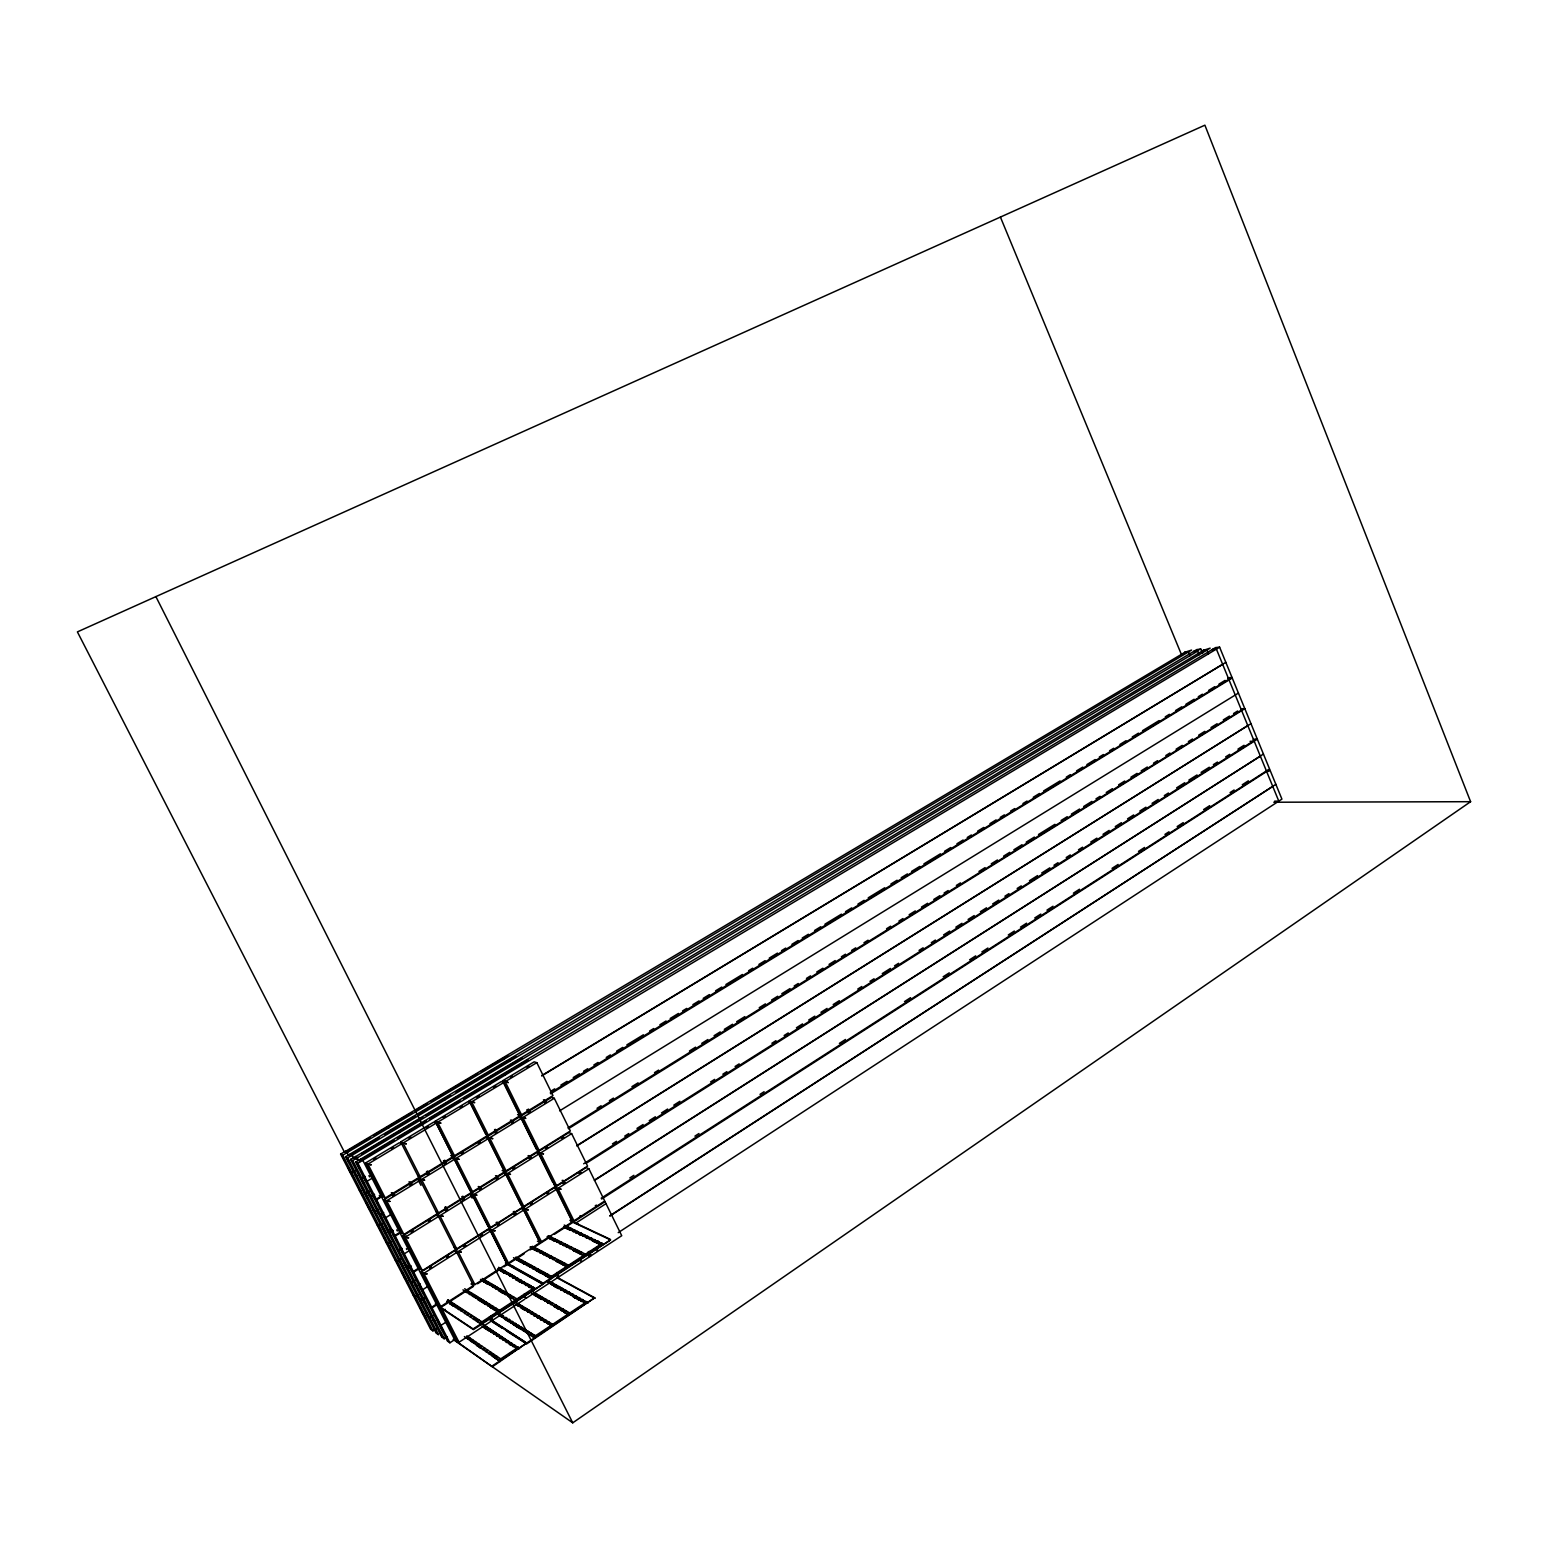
<?xml version="1.0" encoding="UTF-8"?>
<svg xmlns="http://www.w3.org/2000/svg" width="1548" height="1548" viewBox="0 0 1548 1548"><rect width="100%" height="100%" fill="white"/><g stroke="black" fill="none" stroke-linecap="round" stroke-linejoin="round"><path stroke-width="1.5" d="M539.439 1316.884L537.659 1317.948L539.052 1316.477M526.901 1265.451L528.507 1263.865M528.023 1155.795L529.048 1155.601M522.702 1283.292L523.921 1283.234M516.993 1299.585L515.174 1300.243M508.518 1341.497L506.641 1342.503L508.112 1341.11M507.976 1321.218L509.698 1320.096L508.479 1321.199M510.395 1120.21L511.382 1120.017M495.689 1358.389L497.14 1356.532L495.36 1357.383L497.469 1357.19L496.192 1358.37M497.605 1311.911C498.34 1309.047 499.443 1311.291 497.798 1312.027M495.941 1333.409L494.683 1333.563M482.26 1278.455L516.955 1298.946M469.818 1338.401C466.374 1339.891 470.689 1336.659 467.69 1339.233L470.089 1338.536M478.235 1186.581L479.145 1186.6M444.992 1099.757L444.044 1099.893M1268.896 771.581L1268.625 770.711M525.527 1208.601L524.482 1208.175M602.23 1243.973L600.431 1244.727L601.63 1243.625M504.474 1081.355L505.461 1081.065M576.03 1296.14L574.289 1296.663L576.707 1296.682L575.005 1297.824M569.432 1313.11L568 1314.581L570.109 1313.652M590.523 1239.039C592.11 1237.336 588.453 1239.29 591.646 1239.097M585.125 1254.286L583.325 1255.041L585.802 1254.828M564.478 1291.845L566.239 1290.916L565.523 1291.806M565.929 1290.587L564.227 1291.09L566.607 1291.109L564.904 1292.232M559.254 1307.247L557.454 1308.002L559.641 1307.654M580.248 1261.02L581.506 1260.827M555.906 1305.332L554.184 1305.835L556.583 1305.873L554.881 1306.996M562.988 1289.252L560.879 1289.987L562.969 1288.652M559.331 1286.93L557.57 1287.665L559.641 1287.568M540.871 1319.728L542.555 1318.741M566.781 1266.535L568.58 1265.761L566.781 1266.535L530.055 1247.108M530.364 1335.131L532.183 1334.144L531.428 1335.092M531.854 1333.815L530.093 1334.337L532.531 1334.376L530.79 1335.537M535.801 1314.523L534.041 1315.761L536.15 1314.407M559.931 1263.11L561.227 1262.897L560.357 1263.458M583.112 1305.003L587.04 1302.39L588.143 1303.01L549.598 1281.28L548.65 1282.266M542.806 1297.785L541.103 1298.288L543.193 1298.191L541.548 1299.275L543.483 1298.327L541.781 1299.43L533.654 1294.728M564.73 1244.108L563.027 1244.631L565.407 1244.631L563.724 1245.734M531.467 1313.401C533.092 1311.427 529.919 1313.594 532.589 1313.517M525.294 1329.732L523.495 1330.487L525.507 1330.525M520.592 1328.997L522.392 1328.029L521.637 1328.958M569.799 1229.905C571.715 1227.39 569.451 1229.383 570.825 1229.847M563.298 1245.385L565.039 1244.457L564.323 1245.327M527.907 1311.911C529.706 1309.376 527.887 1311.311 528.932 1311.891M560.047 1243.605C561.169 1241.496 560.84 1242.851 560.782 1243.779M509.853 1344.496L511.324 1343.277M518.851 1325.688L517.458 1327.158L519.18 1326.017M551.359 1256.744L550.991 1257.808M499.211 1359.899L500.333 1358.718L498.998 1360.615M526.146 1308.737L524.462 1309.24L526.823 1309.26L525.12 1310.382L521.134 1307.983L523.34 1306.725M522.992 1306.841L521.308 1307.344L523.65 1307.363L521.966 1308.486M515.678 1323.695L513.955 1324.198L516.064 1324.101L514.555 1325.204L516.355 1324.237L514.613 1325.378M504.938 1339.02C502.365 1338.865 505.17 1341.245 505.616 1339.581M546.676 1256.144C548.186 1253.609 547.024 1255.544 547.47 1256.202M555.268 1239.696L553.139 1239.909L554.9 1239.522M529.145 1287.162C530.635 1284.743 529.551 1286.33 530.209 1287.104M512.504 1321.721L511.246 1322.708M501.784 1336.969L500.062 1337.472L502.461 1337.511L500.72 1338.672M493.947 1354.713L492.206 1355.216L494.354 1355.119L492.806 1356.261L494.644 1355.274L492.864 1356.454M551.649 1237.568L549.927 1238.303L551.843 1238.342M500.314 1338.246L502.113 1337.279L501.359 1338.227M498.127 1335.402L497.237 1336.388L497.895 1335.537M490.793 1352.565L489.052 1353.068L491.49 1353.126L489.71 1354.287M529.919 1266.999C531.235 1264.581 530.422 1266.341 530.712 1267.057M495.534 1332.886L493.754 1333.641L495.747 1333.699M528.158 1263.981L526.397 1264.716L528.545 1264.387M524.985 1262.239L523.282 1262.742L525.643 1262.762L523.94 1263.865M480.035 1347.515C481.68 1344.999 479.977 1346.915 481.06 1347.495M507.318 1293.818L505.112 1293.954L506.97 1293.625M511.73 1275.378L510.221 1276.345M496.115 1309.318C494.741 1309.86 493.87 1308.021 496.153 1308.795M493.077 1307.189L491.258 1307.944L492.477 1306.183L490.929 1307.286L492.98 1306.822M489.594 1304.577L488.201 1305.738M470.96 1341.303L472.74 1340.355L471.966 1341.284M480.596 1322.708C479.977 1321.257 481.873 1322.592 480.538 1323.501M497.469 1287.684L496.211 1288.691M486.478 1302.623L484.679 1303.397L486.807 1303.281M476.861 1321.276L478.7 1320.289L477.906 1321.257M475.236 1317.948L473.456 1319.225L475.604 1317.832M492.922 1287.123L494.586 1286.136M502.016 1269.553L500.256 1270.289L502.326 1270.192M491.49 1284.801C490.232 1285.285 489.149 1283.621 491.509 1284.318M480.306 1298.791L478.526 1299.546L480.635 1299.449M477.268 1296.895L475.894 1298.056M474.636 1295.521L473.34 1296.45M459.176 1308.737C458.788 1307.267 460.298 1308.602 458.905 1309.55M457.047 1306.125L455.692 1307.267M390.87 1229.402C393.811 1233.814 389.457 1226.113 387.542 1231.434L405.518 1266.457L407.84 1267.947L411.052 1265.935M504.474 1075.047L505.48 1074.331M502.79 1059.625L503.777 1058.929M391.334 1192.715L392.224 1192.753M437.697 1098.364L438.955 1097.551M399.81 1132.381L398.92 1132.401M389.225 1127.544L388.142 1127.679M405.034 1236.097L406.098 1236.059M581.467 1301.094L582.88 1300.243M579.32 1298.191L577.965 1299.43L579.765 1298.675M551.049 1325.456L552.365 1324.12L551.049 1325.456L514.787 1303.726M561.208 1310.343L562.64 1309.492M559.583 1307.905L557.783 1308.64L559.563 1307.576M516.51 1348.424L517.825 1347.089L516.51 1348.424L481.97 1325.959M562.505 1288.904L561.247 1290.181M528.429 1331.919L526.746 1332.402L528.584 1332.731M595.225 1240.625L593.445 1241.361L594.78 1240.122M547.915 1302.681L549.134 1302.623M549.192 1301.675L547.605 1302.042L549.985 1302.062L548.282 1303.184M521.947 1327.855L520.322 1328.532L522.392 1328.029M546.405 1299.546C543.213 1301.655 546.754 1298.288 545.167 1301.075M568.077 1265.49L566.394 1266.109L568.89 1265.896M591.336 1238.458L591.278 1239.406M539.478 1296.082L537.833 1296.566L539.42 1297.03M489.381 1353.726L491.142 1352.894L490.6 1353.707M574.695 1249.275C571.851 1249.043 575.217 1250.126 574.134 1249.72M575.14 1249.778L573.534 1250.629M564.672 1263.71L562.988 1264.213L565.465 1264.116L563.743 1265.238M571.309 1247.591L570.148 1248.462M487.543 1350.591L485.917 1351.694L488.026 1350.34M551.011 1276.636L549.656 1277.913L551.823 1277.042M484.776 1349.14C481.428 1349.663 485.472 1346.876 483.557 1349.063M579.842 1234.588L581.235 1233.756M506.138 1317.967L504.571 1318.315L506.641 1318.219L504.996 1319.302L506.931 1318.354L505.209 1319.476M576.475 1232.982L577.81 1231.995M566.684 1246.933C568.619 1244.553 565.852 1246.604 567.903 1246.856M518.774 1305.777L519.451 1305.37M573.166 1231.376C574.598 1229.151 573.224 1230.873 574.134 1231.434M491.084 1332.015L492.264 1331.996M553.429 1259.337L554.9 1258.621M489.245 1329.21C489.342 1331.067 486.42 1327.971 490.058 1329.422L488.336 1330.545M527.229 1284.124L525.933 1285.459L527.229 1284.124L535.685 1288.884L498.591 1267.309M561.305 1242.599L560.415 1244.07M550.004 1257.75L551.727 1256.937M503.042 1316.032L501.455 1317.116M475.604 1342.89C472.45 1343.412 476.049 1340.665 474.404 1342.813M472.256 1340.2L470.708 1340.529L473.069 1340.587L471.327 1341.729M508.711 1296.392C510.298 1294.012 508.615 1295.908 509.698 1296.469M533.209 1268.644L534.815 1267.793M567.245 1227.641C566.587 1226.461 567.729 1227.68 567.323 1228.377M558.499 1240.703C555.248 1242.851 559.138 1239.464 557.067 1242.27M513.104 1277.816L514.71 1276.965M508.518 1273.714L506.448 1273.714L508.537 1273.424M505.422 1271.953L503.661 1272.688L505.093 1271.45M483.711 1301.365L481.912 1302.12L483.402 1300.823M530.519 1246.875L531.583 1246.933M468.947 1314.097L467.806 1314.949M462.891 1310.15L461.285 1311.272L463.374 1309.898M543.425 1099.854L544.47 1099.815M427.712 1171.004L426.474 1171.759M408.904 1181.956L410.123 1181.821M489.555 1084.393L488.762 1084.316M565.717 1311.446C563.801 1310.75 565.504 1312.646 564.962 1312.839M548.708 1322.747C546.715 1322.108 548.495 1323.927 547.934 1324.14L549.366 1322.321M514.768 1346.121C513.568 1346.508 512.601 1344.786 514.768 1345.58M567.981 1293.412L568.987 1292.715M597.857 1250.068L596.812 1250.668M553.023 1284.124L551.591 1284.801L553.487 1283.872M561.111 1262.104L559.602 1262.549L560.666 1262.394M583.325 1236.059L584.389 1235.439M499.598 1314.426L535.531 1335.789M586.731 1237.703L587.563 1237.142M516.393 1279.48L517.883 1278.783M517.864 1279.267L516.393 1279.964M503.951 1292.212C502.616 1292.909 501.881 1290.839 503.797 1291.729M581.003 1215.935L579.939 1215.896M500.623 1290.49C499.733 1290.471 498.475 1289.619 500.604 1289.678M548.321 1236.097L547.489 1236.639M488.433 1282.963C487.02 1283.66 486.362 1281.647 488.452 1282.499M454.299 1305.003C453.177 1305.39 451.822 1303.861 454.473 1304.538M471.443 1293.935L469.799 1294.534L471.308 1293.451M562.137 1180.389L563.24 1180.408M514.304 1211.329L513.239 1211.949M496.521 1175.764L495.495 1175.745M527.055 1109.839L528.661 1109.239L527.055 1110.206M359.929 1161.522L355.498 1156.472L350.583 1159.394L368.811 1194.901L371.017 1196.159L374.268 1194.185M534.041 1336.737L534.737 1336.311M585.202 1302.7L585.86 1302.313M545.689 1321.392L544.18 1321.721L545.689 1320.734M551.494 1304.267C555.016 1301.907 548.785 1304.48 551.862 1304.016M536.421 1295.037L534.969 1295.366L536.44 1294.418M497.74 1268.586L532.531 1288.768C533.673 1286.678 533.267 1288.304 533.267 1289.116M543.948 1273.307L542.651 1273.598L544.025 1274.101M512.233 1297.998L513.181 1297.495M578.255 1251.79L576.746 1252.235L578.236 1251.171M581.158 1253.009L579.861 1253.319L580.926 1253.145M520.902 1281.241C520.031 1281.222 518.812 1280.003 520.921 1280.602M536.75 1270.115L537.891 1269.573M537.891 1270.211L536.576 1270.753L540.794 1273.095M558.073 1261.001C557.106 1261.078 555.945 1259.782 558.054 1260.382M517.961 1259.375C517.013 1257.711 519.141 1261.02 518.058 1259.375M596.522 1205.137L595.283 1205.66M451.203 1303.242C450.41 1303.164 449.055 1302.12 451.261 1302.603M468.27 1292.232C467.419 1292.174 466.316 1291.032 468.328 1291.612M485.221 1281.318C484.408 1281.26 483.169 1280.138 485.259 1280.699M453.158 1339.446L572.741 1422.825L1470.6 801.69L1204.886 125.175L77.4 631.894L344.256 1151.789M495.341 1358.138L497.489 1356.783M514.923 1345.193L512.775 1346.566L515.252 1345.851M530.055 1335.092L532.202 1333.718M566.375 1311.04L564.227 1312.394L568.387 1314.813M581.1 1301.191L583.248 1299.836M496.037 1358.622L497.121 1356.957M581.855 1301.616L583.557 1300.475M498.204 1359.666L499.985 1358.486M515.697 1348.037L517.458 1346.857M533.034 1336.505L534.795 1335.344M550.237 1325.069L551.997 1323.908M567.303 1313.73L569.045 1312.569M584.235 1302.468L585.957 1301.326M498.533 1360.324L518.174 1347.321M533.363 1337.162L586.711 1301.752M499.23 1360.808L505.016 1356.957M508.866 1354.403L518.503 1347.979M534.099 1337.627L538.007 1335.015M543.58 1331.299L579.61 1307.325M492.012 1366.11L526.339 1343.258L492.341 1366.768L454.802 1340.181M527.036 1342.813L594.722 1297.766L527.365 1343.47L490.523 1319.457M443.502 1160.787L444.953 1160.323L443.444 1161.329M488.704 1353.184L490.464 1352.004M506.022 1341.71L507.783 1340.549M523.205 1330.332L524.946 1329.19M540.252 1319.051L541.974 1317.909M557.164 1307.867L558.886 1306.725M573.94 1296.76L575.643 1295.637M489.033 1353.823L491.161 1352.468M508.479 1340.994L506.351 1342.368L508.808 1341.652M525.662 1329.616L523.534 1330.99L525.991 1330.274M540.581 1319.709L542.709 1318.335M557.493 1308.505L559.602 1307.151M574.25 1297.398L576.378 1296.044M541.297 1320.134L543.019 1318.993M559.931 1307.789L558.209 1308.931L554.087 1306.531L556.274 1305.235M491.838 1355.313L493.618 1354.152M509.215 1343.799L510.975 1342.638M526.455 1332.383L528.216 1331.222M543.561 1321.044L545.302 1319.883M560.511 1309.802L562.234 1308.66M577.346 1298.656L579.049 1297.514M494.315 1354.616L492.167 1355.971L500.256 1361.505L464.381 1336.563M509.544 1344.457L511.691 1343.084M528.913 1331.667L526.784 1333.022L529.242 1332.306M546.018 1320.328L543.89 1321.702L546.347 1320.986M560.84 1310.44L562.969 1309.086M577.656 1299.294L579.803 1297.921M510.26 1344.922L512.02 1343.741M561.576 1310.866L563.298 1309.724M578.41 1299.701L580.113 1298.579M495.012 1357.48L496.792 1356.3M512.446 1345.909L514.207 1344.728M529.726 1334.434L531.486 1333.273M546.889 1323.056L548.631 1321.895M563.898 1311.756L565.62 1310.614M580.771 1300.552L582.493 1299.411M479.745 1347.476L481.834 1346.121M498.998 1334.821L496.908 1336.176L498.649 1335.015M513.936 1324.953L516.026 1323.598M530.809 1313.826L532.918 1312.472M547.566 1302.777L549.656 1301.423M564.188 1291.825L566.278 1290.471M480.422 1347.94L481.505 1346.315M532.377 1313.671L532.531 1312.685M482.492 1348.927L484.253 1347.766M499.694 1337.569L501.455 1336.408M516.78 1326.307L518.522 1325.165M533.712 1315.123L535.434 1313.981M550.527 1304.035L552.23 1302.913M567.207 1293.025L568.89 1291.922M482.821 1349.585L484.93 1348.231M500.023 1338.207L502.132 1336.872M517.109 1326.946L519.219 1325.591M550.856 1304.674L552.946 1303.319M567.516 1293.664L569.625 1292.309M517.806 1327.391L519.528 1326.23M485.588 1351.036L487.349 1349.875M502.848 1339.639L504.609 1338.478M519.973 1328.319L521.715 1327.158M536.982 1317.077L538.704 1315.935M553.836 1305.931L555.539 1304.809M570.554 1294.883L572.257 1293.76M503.177 1340.278L505.287 1338.923M520.302 1328.958L522.431 1327.604M539.42 1316.361L537.291 1317.735L539.73 1317.019M571.289 1295.289L572.992 1294.167M521.018 1329.403L522.74 1328.242M473.34 1342.677L475.101 1341.535M490.406 1331.474L492.129 1330.351M507.318 1320.367L509.04 1319.244M524.114 1309.337L525.817 1308.215M540.755 1298.404L542.458 1297.282M557.28 1287.549L558.963 1286.446M473.669 1343.335L475.758 1341.981M490.735 1332.112L492.806 1330.777M507.647 1321.005L509.718 1319.67M524.424 1309.976L526.514 1308.64M541.084 1299.024L543.154 1297.688M557.609 1288.168L559.679 1286.833M491.393 1332.557L492.458 1330.99M508.325 1321.431L509.369 1319.883M559.989 1287.472L558.306 1288.575L554.203 1286.291M476.378 1344.748L478.119 1343.606M493.483 1333.486L495.225 1332.344M510.453 1322.321L512.175 1321.199M527.288 1311.253L528.99 1310.13M543.987 1300.262L545.689 1299.14M560.569 1289.349L562.253 1288.246M476.707 1345.386L478.777 1344.051M493.812 1334.144L495.882 1332.789M510.782 1322.96L512.852 1321.624M527.616 1311.891L529.687 1310.537M477.364 1345.851L479.106 1344.69L476.726 1344.651L478.506 1343.896L477.306 1345.657L478.506 1344.438M528.313 1312.317L529.319 1310.769M545.012 1301.307L545.999 1299.778M561.595 1290.393L563.279 1289.271M479.416 1346.837L481.176 1345.676M496.579 1335.518L498.321 1334.376M513.607 1324.314L515.329 1323.172M530.5 1313.188L532.202 1312.046M547.237 1302.139L548.94 1301.017M563.878 1291.187L565.562 1290.084M498.746 1314.987L500.449 1313.865M548.282 1282.557L549.946 1281.473M438.664 1305.583L456.525 1340.491L459.04 1342.232L491.509 1320.966L489.439 1316.864M490.271 1318.432L492.864 1320.076L524.83 1299.14M523.476 1296.721L526.146 1298.288L557.628 1277.661M556.177 1275.339L558.925 1276.829L589.923 1256.531L587.814 1252.235M588.375 1254.286L591.201 1255.68L621.735 1235.71L605.036 1201.674L554.455 1234.259M467.38 1338.594L469.102 1337.472M484.331 1327.507L486.033 1326.365M501.146 1316.477L502.848 1315.355M517.825 1305.545L519.509 1304.442M534.37 1294.709L536.053 1293.606M550.798 1283.95L552.539 1283.021M484.64 1328.126L486.691 1327.216M518.135 1306.183L519.838 1305.08M534.699 1295.347L536.363 1294.244M468.018 1339.039L469.76 1337.898M484.988 1327.932L486.711 1326.81M501.804 1316.903L503.506 1315.781M518.503 1305.97L520.205 1304.848M535.008 1294.941L536.75 1294.012M551.494 1284.337L553.178 1283.234M485.298 1328.571L487.02 1327.429M535.376 1295.734L537.059 1294.631M470.34 1340.645L472.082 1339.504M487.349 1329.48L489.071 1328.358M504.222 1318.412L505.925 1317.29M520.96 1307.441L522.644 1306.319M537.562 1296.547L539.246 1295.444M554.029 1285.73L555.693 1284.647M470.669 1341.284L472.74 1339.929M487.678 1330.119L489.748 1328.784M506.602 1317.716L504.532 1319.051L508.576 1321.586M537.872 1297.185L539.942 1295.831M554.339 1286.369L556.409 1285.034M538.569 1297.572L540.252 1296.469M555.055 1286.756L556.719 1285.653M476.223 1320.579L478.022 1319.418M493.812 1309.124L495.592 1307.963M511.227 1297.746L513.007 1296.605M528.526 1286.485L530.287 1285.324M545.67 1275.3L547.411 1274.159M562.679 1264.194L564.401 1263.071M579.552 1253.183L581.332 1252.235M596.29 1242.27L597.992 1241.167M476.571 1321.257L478.719 1319.864M494.141 1309.782L496.289 1308.389M511.575 1298.404L513.704 1297.011M528.855 1287.143L531.003 1285.749M545.999 1275.939L548.147 1274.546M563.008 1264.851L565.155 1263.458M582.009 1252.448L580.19 1253.957L581.255 1253.803M596.619 1242.928L598.747 1241.535M477.248 1321.702L478.371 1320.076M494.838 1310.227L496.618 1309.047M529.571 1287.549L531.332 1286.407M546.734 1276.345L548.476 1275.204L546.038 1275.184L547.837 1274.43L546.657 1276.171L547.799 1274.991M597.373 1243.296L599.076 1242.173M479.358 1322.631L481.157 1321.45M496.985 1311.117L498.785 1309.937M514.478 1299.681L516.258 1298.54M531.815 1288.362L533.576 1287.22M549.018 1277.119L550.759 1275.978M566.084 1265.974L567.806 1264.851M583.016 1254.925L584.718 1253.803M599.792 1243.953L601.495 1242.851M618.213 1232.653L1281.918 799.116L1269.766 769.491L601.611 1199.042M449.887 1342.793L454.648 1339.678L436.807 1304.809L432.008 1307.886L429.589 1306.26L447.43 1341.052L449.887 1342.793L432.008 1307.886M479.706 1323.288L534.312 1287.626M549.346 1277.777L602.269 1243.218M486.401 1319.805L480.383 1323.753L481.389 1324.391L447.043 1301.21M490.097 1317.387L527.036 1293.257M532.88 1289.426L534.641 1288.284M550.082 1278.184L576.495 1260.923M580.287 1258.447L602.598 1243.857M435.356 1303.822L473.069 1328.939L542.748 1284.279L473.417 1329.616L437.658 1305.796M506.061 1262.491L543.116 1283.157L610.551 1239.929L543.445 1283.814L506.37 1263.129M467.322 1315.22L469.431 1313.826M484.737 1303.9L486.846 1302.526M501.997 1292.696L504.106 1291.303M519.122 1281.57L521.231 1280.177M536.111 1270.521L538.22 1269.147M552.946 1259.588L555.074 1258.195M569.664 1248.714L571.773 1247.34M586.247 1237.955L588.375 1236.562M485.395 1304.325L487.175 1303.184M502.674 1293.102L504.435 1291.961M519.818 1281.957L521.56 1280.835M536.808 1270.927L538.53 1269.805M470.05 1316.555L471.83 1315.394M487.504 1305.196L489.284 1304.035M504.822 1293.935L506.583 1292.793M522.005 1282.75L523.746 1281.628M539.052 1271.663L540.774 1270.54M555.964 1260.672L557.667 1259.55M572.721 1249.778L574.424 1248.655M589.362 1238.942L591.046 1237.858M470.708 1316.98L472.508 1315.819M487.833 1305.854L489.961 1304.461M507.28 1293.199L505.151 1294.573L507.609 1293.857M522.721 1283.157L524.462 1282.015M539.381 1272.321L541.49 1270.927M558.402 1259.937L556.274 1261.33L567.149 1267.019M573.05 1250.416L575.159 1249.023M589.672 1239.6L591.8 1238.207M488.529 1306.28L490.29 1305.119M524.791 1282.673L522.334 1283.408M540.097 1272.708L541.819 1271.585M557.009 1261.697L558.731 1260.594M573.786 1250.784L575.488 1249.681M473.127 1318.567L474.926 1317.387M490.639 1307.151L492.419 1305.99M508.015 1295.831L509.776 1294.689M525.256 1284.608L526.997 1283.466M542.342 1273.482L544.083 1272.34M559.312 1262.433L561.034 1261.31M576.127 1251.481L577.83 1250.358M592.807 1240.606L594.509 1239.503M490.968 1307.808L493.115 1306.415M508.344 1296.489L510.492 1295.095M527.713 1283.872L525.585 1285.266L528.042 1284.53M544.799 1272.746L542.671 1274.12L544.257 1273.965M560.047 1262.82L561.769 1261.697M576.456 1252.119L578.584 1250.726M593.136 1241.244L595.264 1239.871M444.16 1338.749L426.377 1304.113L424.017 1302.507L441.722 1337.046L444.16 1338.749L447.314 1336.698M491.664 1308.234L493.444 1307.073M509.04 1296.914L510.821 1295.753M577.191 1252.487L578.894 1251.384M593.89 1241.612L595.593 1240.509M460.956 1310.614L462.717 1309.473M478.255 1299.411L480.228 1298.443M495.399 1288.304L497.14 1287.162M512.427 1277.274L514.149 1276.152M529.3 1266.341L531.022 1265.238M546.057 1255.486L547.76 1254.383M562.679 1244.727L564.362 1243.644M579.165 1234.046L580.848 1232.963M478.584 1300.068L480.673 1298.695M495.728 1288.942L497.817 1287.568M512.756 1277.913L514.845 1276.558M529.629 1266.98L531.719 1265.606M546.386 1256.125L548.476 1254.77M562.988 1245.366L565.097 1243.992M579.474 1234.685L581.584 1233.311M445.747 1322.282L440.967 1325.378L438.529 1323.695M479.241 1300.475L481.002 1299.333M513.433 1278.319L515.174 1277.197M530.325 1267.367L532.048 1266.264M547.083 1256.512L548.089 1255.041M580.21 1235.033L581.893 1233.95M609.873 1215.76L1275.842 784.314M432.937 1330.854L415.406 1296.702L413.084 1295.134L430.596 1329.19L432.937 1330.854L436.052 1328.823M609.989 1215.993L1272.766 786.442M463.955 1312.569L465.735 1311.427M481.312 1301.326L483.073 1300.185M498.514 1290.161L500.275 1289.02M515.6 1279.093L517.322 1277.971M532.531 1268.102L534.254 1266.98M549.327 1257.208L551.03 1256.105M566.007 1246.392L567.69 1245.308M582.532 1235.672L584.215 1234.588M466.393 1311.853C462.987 1314.175 467.109 1310.421 464.903 1313.478M481.641 1301.984L483.75 1300.591M500.952 1289.426L498.843 1290.819L503.468 1293.567M515.91 1279.732L518.019 1278.358M532.86 1268.741L534.95 1267.367M549.656 1257.847L551.765 1256.473M566.316 1247.03L568.426 1245.656M582.861 1236.31L584.951 1234.936M464.942 1313.652L466.064 1312.085M482.318 1302.39L484.079 1301.249M499.54 1291.226L501.281 1290.084M516.606 1280.138L518.348 1279.016M533.557 1269.128L535.279 1268.025M550.372 1258.234L552.075 1257.111M567.052 1247.398L568.019 1245.947M466.993 1314.562L468.773 1313.401M484.389 1303.242L486.169 1302.1M501.668 1292.038L503.41 1290.897M518.793 1280.912L520.534 1279.79M535.782 1269.882L537.562 1268.934M552.636 1258.93L554.339 1257.827M569.354 1248.075L571.057 1246.972M585.937 1237.297L587.621 1236.213M509.079 1061.135L510.143 1060.632M452.055 1304.809L453.816 1303.687M469.199 1293.76L470.94 1292.638M486.188 1282.808L487.91 1281.686M503.061 1271.914L504.764 1270.811M519.78 1261.136L521.482 1260.033M536.382 1250.436L538.065 1249.333M552.849 1239.813L554.532 1238.729M569.2 1229.267L570.864 1228.203M452.384 1305.448L454.454 1304.093M471.579 1293.044L469.528 1294.399L471.908 1293.683M486.517 1283.447L488.588 1282.073M503.371 1272.553L505.441 1271.198M520.109 1261.775L522.179 1260.42M536.711 1251.055L538.762 1249.7M553.178 1240.432L555.229 1239.077M569.509 1229.905L571.58 1228.532M453.022 1305.873L454.783 1304.732M487.175 1283.834L488.897 1282.711M504.048 1272.94L505.77 1271.837M520.786 1262.142L522.489 1261.04M537.408 1251.423L539.091 1250.339M553.874 1240.799L555.558 1239.716M570.225 1230.234L571.173 1228.822M454.996 1306.725L456.757 1305.603M472.198 1295.637L473.94 1294.496M489.245 1284.627L490.968 1283.505M506.157 1273.694L507.879 1272.591M522.934 1262.858L524.637 1261.755M539.594 1252.1L541.278 1251.016M556.1 1241.438L557.783 1240.354M572.489 1230.854L574.153 1229.77M455.325 1307.383L457.415 1306.009M474.597 1294.902L472.508 1296.276L474.269 1295.154M491.645 1283.892L489.555 1285.266L491.974 1284.55M508.557 1272.978L506.486 1274.333L508.866 1273.617M523.263 1263.497L525.333 1262.123M541.974 1251.384L539.904 1252.738L542.303 1252.022M572.818 1231.492L574.889 1230.118M455.983 1307.789L457.744 1306.667M473.166 1296.682L474.926 1295.56M557.125 1242.425L558.093 1240.993M573.534 1231.821L574.482 1230.408M457.956 1308.66L459.737 1307.518M475.197 1297.514L476.958 1296.373M492.303 1286.446L494.044 1285.324M509.273 1275.475C514.884 1272.03 506.002 1279.422 511.691 1274.759M526.107 1264.6L527.829 1263.478M542.806 1253.783L544.509 1252.7M559.37 1243.083L561.053 1241.98M575.817 1232.44L577.481 1231.357M458.285 1309.318L460.375 1307.944M475.526 1298.153L477.616 1296.798M492.632 1287.104L494.721 1285.73M545.206 1253.067L543.483 1254.615M561.789 1242.347L560.047 1243.895M576.127 1233.079L578.217 1231.705M460.704 1308.602L458.614 1309.531M493.309 1287.491L495.05 1286.369M510.279 1276.52L512.001 1275.397M527.133 1265.606L528.836 1264.503M543.832 1254.809L545.051 1253.493M576.862 1233.427L578.526 1232.343M431.679 1307.267L436.478 1304.171L418.502 1269.07L413.664 1272.108L411.304 1270.598L429.26 1305.641L431.679 1307.267L413.664 1272.108M601.185 1198.21L1269.553 768.95L1257.324 739.17L1253.203 739.344M446.888 1301.423L448.63 1300.301M530.751 1247.475L532.415 1246.392M421.385 1271.817L423.784 1273.346L456.757 1252.448L454.261 1251.016L421.385 1271.817L438.336 1304.925L440.774 1306.551L473.514 1285.479L455.634 1250.145L487.988 1229.673L490.561 1231.028L507.086 1263.865L474.868 1284.608L472.334 1283.06M508.421 1263.013L540.136 1242.599L523.843 1209.956L521.192 1208.659L489.323 1228.822L505.79 1261.543L508.421 1263.013L491.896 1230.196L489.323 1228.822M541.452 1241.748L572.683 1221.643L556.622 1189.193L553.874 1187.993L522.508 1207.827L538.743 1240.374L541.452 1241.748L525.159 1209.123L522.508 1207.827M573.96 1220.83L604.726 1201.035L588.879 1168.759L586.053 1167.618L555.171 1187.161L571.173 1219.514L573.96 1220.83L557.919 1188.38L555.171 1187.161M447.198 1303.319L441.122 1307.228L459.04 1342.232M451.242 1300.707L473.495 1286.369M477.539 1283.776L499.811 1269.437M503.855 1266.825L524.095 1253.803M530.171 1249.894L550.391 1236.852M449.152 1302.913L450.894 1301.791M466.219 1291.903L467.96 1290.78M483.169 1280.989L484.892 1279.886M499.985 1270.173L501.687 1269.07M516.664 1259.414L518.348 1258.331M533.209 1248.772L534.892 1247.688M549.637 1238.187L551.301 1237.123M565.929 1227.699L567.574 1226.635M451.532 1302.197L449.481 1303.551L453.351 1306.086M468.599 1291.187L466.548 1292.541L468.928 1291.825M483.498 1281.628L485.55 1280.273M502.365 1269.457L500.294 1270.811L504.28 1273.075M516.974 1260.053L519.044 1258.698M533.518 1249.391L535.589 1248.036M549.946 1238.826L551.997 1237.471M566.239 1228.319L568.29 1226.964M450.1 1303.958L451.861 1302.835M484.156 1282.015L485.878 1280.912M500.971 1271.179L502.674 1270.076M517.651 1260.42L519.354 1259.337M534.215 1249.758L535.898 1248.675M550.643 1239.174L552.307 1238.09M566.955 1228.667L567.884 1227.254M432.84 1315.568L429.686 1317.6L427.325 1315.974M575.276 1223.462L606.003 1203.647M629.804 1177.931L633.887 1175.319M694.917 1136.135L698.98 1133.523M760.029 1094.339L764.093 1091.727M839.384 1043.391L845.498 1039.482M904.496 1001.595L910.592 997.667M943.158 976.769L949.253 972.86M969.609 959.799L975.704 955.871M981.819 951.962L987.914 948.034M1008.27 934.973L1014.366 931.045M1020.48 927.136L1026.576 923.208M1034.722 917.983L1040.817 914.075M1046.932 910.147L1053.027 906.238M1073.383 893.177L1079.478 889.249M1112.045 868.351L1118.14 864.442M1138.496 851.381L1144.591 847.453M1164.947 834.391L1169.011 831.779M1177.157 826.555L1183.253 822.627M1203.609 809.565L1209.704 805.657M1230.06 792.595L1234.124 789.983M1242.27 784.759L1248.365 780.831M420.534 1299.74L402.751 1265.103L400.468 1263.632L418.192 1298.172L420.534 1299.74L423.688 1297.727M420.843 1300.378L438.51 1334.763L436.11 1333.08L418.502 1298.791L420.843 1300.378L424.017 1298.346M420.321 1284.027L417.128 1286.059L414.787 1284.511M427.5 1286.64L422.681 1289.716L420.301 1288.149M594.413 1180.157L1263.439 754.069M594.529 1180.389L1260.343 756.179M415.406 1296.702L418.541 1294.689M455.634 1250.145L458.111 1251.597L490.561 1231.028M491.896 1230.196L523.843 1209.956M525.159 1209.123L556.622 1189.193M557.919 1188.38L588.879 1168.759M414.825 1280.448L411.652 1282.46L409.33 1280.931M612.447 1143.875L616.53 1141.282M624.715 1136.135L628.798 1133.542M636.983 1128.395L643.117 1124.525M649.231 1120.655L655.365 1116.785M661.499 1112.915L667.633 1109.045M673.767 1105.175L679.901 1101.305M710.551 1081.955L714.654 1079.382M722.819 1074.215L726.902 1071.642M735.087 1066.475L739.17 1063.902M771.871 1043.255L775.974 1040.682M784.139 1035.515L788.222 1032.942M796.407 1027.775L802.541 1023.905M808.675 1020.035L814.809 1016.165M820.943 1012.295L827.058 1008.425M833.192 1004.555L839.326 1000.685M857.727 989.075L861.81 986.502M869.995 981.335L874.078 978.762M882.263 973.595L890.429 968.448M894.512 965.855L898.614 963.282M919.048 950.395L923.13 947.802M931.316 942.655L935.398 940.062M943.583 934.915L949.698 931.045M955.832 927.175L961.966 923.305M968.1 919.435L974.234 915.565M980.368 911.695L986.502 907.825M992.636 903.955L998.77 900.085M1004.904 896.215L1008.986 893.622M1017.152 888.475L1021.254 885.882M1029.42 880.735L1037.605 875.568M1041.688 872.995L1049.854 867.828M1053.956 865.255L1058.039 862.681M1066.224 857.515L1070.307 854.941M1078.472 849.775L1082.574 847.201M1090.74 842.035L1096.874 838.165M1103.008 834.295L1109.142 830.425M1115.276 826.555L1121.41 822.685M1127.544 818.815L1133.658 814.945M1139.792 811.075L1145.926 807.205M1152.06 803.335L1158.194 799.465M1164.328 795.595L1168.411 793.021M1176.596 787.855L1184.762 782.707M1188.845 780.115L1197.03 774.967M1201.113 772.375L1209.298 767.228M1213.38 764.635L1217.463 762.061M1225.648 756.895L1229.731 754.321M1237.916 749.155L1244.05 745.285M413.335 1271.469L418.173 1268.431L400.081 1233.059L395.204 1236.097L392.902 1234.685L410.975 1269.96L413.335 1271.469L395.204 1236.097M583.635 1163.786L1257.111 738.628L1244.824 708.674L1240.722 708.926M1257.324 739.17L1254.19 741.144L1266.419 770.962M586.111 1163.341L1254.228 741.26L1250.068 741.318M402.944 1235.768L405.286 1237.181L438.51 1216.496L436.072 1215.161L402.944 1235.768L420.011 1269.108L422.391 1270.618L455.383 1249.758L437.445 1214.329L470.05 1194.05L472.585 1195.288L489.226 1228.357L456.737 1248.888L454.261 1247.456M490.561 1227.506L522.527 1207.285L506.119 1174.41L503.506 1173.249L471.405 1193.198L487.988 1226.151L490.561 1227.506L473.94 1194.456L471.405 1193.198M523.843 1206.453L555.306 1186.542L539.13 1153.86L536.44 1152.757L504.822 1172.417L521.173 1205.176L523.843 1206.453L507.454 1173.597L504.822 1172.417M553.855 1184.53L556.603 1185.729L587.582 1166.128L571.638 1133.639L568.871 1132.594L537.736 1151.964L552.849 1182.479M405.847 1267.096L408.169 1268.586L426.068 1303.474L423.688 1301.868L405.847 1267.096L409.04 1265.084M408.169 1268.586L411.362 1266.574M409.136 1250.765L404.28 1253.822L401.958 1252.351M576.94 1145.868L1250.977 723.671M397.101 1261.059L379.318 1226.422L377.112 1225.087L394.837 1259.608L397.101 1261.059L400.255 1259.066M397.41 1261.678L415.077 1296.063L412.774 1294.515L395.166 1260.227L397.41 1261.678L400.584 1259.704M402.054 1248.404L398.842 1250.416L396.54 1248.984M576.824 1145.636L1247.785 725.548M391.392 1241.806L388.219 1243.779L385.994 1242.367M384.368 1199.468L386.652 1200.764L420.147 1180.292L417.767 1179.073L384.368 1199.468L401.551 1233.04L403.893 1234.453L437.136 1213.787L419.14 1178.241L451.997 1158.156L454.473 1159.297L471.231 1192.599L438.51 1212.935L436.072 1211.6M472.566 1191.747L504.783 1171.739L488.278 1138.631L485.704 1137.567L453.351 1157.343L470.05 1190.509L472.566 1191.747L455.828 1158.465L453.351 1157.343M506.099 1170.907L537.814 1151.19L521.541 1118.295L518.89 1117.308L487.039 1136.754L503.487 1169.746L506.099 1170.907L489.613 1137.819L487.039 1136.754M539.13 1150.377L570.341 1130.969L554.281 1098.267L551.552 1097.358L520.205 1116.495L536.421 1149.293L539.13 1150.377L522.856 1117.501L520.205 1116.495M437.445 1214.329L439.884 1215.644L472.585 1195.288M473.94 1194.456L506.119 1174.41M507.454 1173.597L539.13 1153.86M537.736 1151.964L540.446 1153.047L571.638 1133.639M387.542 1231.434L389.825 1232.827L393.057 1230.815M597.025 1108.291L601.127 1105.736M609.351 1100.647L613.453 1098.112M631.932 1086.638L638.086 1082.826M654.514 1072.629L658.616 1070.094M689.421 1050.995L695.594 1047.164M701.747 1043.352L707.9 1039.521M714.073 1035.709L720.226 1031.897M724.329 1029.343L732.552 1024.254M736.654 1021.699L744.859 1016.61M759.236 1007.69L765.409 1003.878M771.562 1000.047L777.715 996.235M781.817 993.681L790.041 988.591M794.143 986.037L798.246 983.502M806.469 978.413L810.572 975.859M816.725 972.028L822.897 968.216M829.051 964.404L835.204 960.573M841.377 956.761L845.479 954.207M851.632 950.395L855.754 947.84M863.958 942.751L868.06 940.197M886.54 928.742L890.661 926.188M898.866 921.099L902.968 918.544M909.14 914.733L915.294 910.921M921.447 907.089L927.62 903.277M933.773 899.446L939.926 895.634M944.048 893.08L948.15 890.545M956.354 885.437L960.476 882.902M978.955 871.427L985.109 867.615M991.262 863.803L997.434 859.972M1003.588 856.16L1009.741 852.329M1013.863 849.794L1022.067 844.686M1026.169 842.151L1034.393 837.062M1038.495 834.507L1054.923 824.329M1061.077 820.498L1067.249 816.686M1071.351 814.132L1079.556 809.043M1083.677 806.489L1091.882 801.4M1095.984 798.845L1100.086 796.311M1106.259 792.479L1112.412 788.667M1118.585 784.836L1124.738 781.024M1130.891 777.212L1137.064 773.381M1141.166 770.846L1147.32 767.015M1153.473 763.203L1157.594 760.649M1165.799 755.559L1169.901 753.005M1176.074 749.193L1182.227 745.362M1188.38 741.55L1192.502 738.996M1198.655 735.184L1204.808 731.353M1210.981 727.541L1217.134 723.729M1223.288 719.897L1229.46 716.085M1233.562 713.531L1237.665 710.977M394.875 1235.439L399.752 1232.421L381.524 1196.817L376.609 1199.816L374.345 1198.52L392.573 1234.046L394.875 1235.439L376.609 1199.816M568.019 1127.834L1244.592 708.133L1232.247 678.005L1228.183 678.353M568.445 1128.705L1244.824 708.674M389.496 1232.189L371.346 1196.817L369.14 1195.54L387.232 1230.795L389.496 1232.189L392.728 1230.176M390.657 1214.658L385.762 1217.657L383.478 1216.322M559.621 1110.845L1238.439 693.078M378.989 1225.803L361.09 1190.934L358.923 1189.715L376.783 1224.468L378.989 1225.803L382.182 1223.829M378.428 1209.472L375.197 1211.445L372.991 1210.13M383.672 1212.529L380.44 1214.522L378.196 1213.206M365.657 1162.935L367.902 1164.115L401.648 1143.837L399.307 1142.734L365.657 1162.935L382.956 1196.739L385.259 1198.017L418.753 1177.564L400.7 1141.902L433.827 1122.048L436.246 1123.074L453.1 1156.588L420.127 1176.712L417.747 1175.513M454.473 1155.756L486.923 1135.942L470.302 1102.621L467.786 1101.673L435.182 1121.216L451.997 1154.615L454.473 1155.756L437.62 1122.242L435.182 1121.216M488.259 1135.11L520.205 1115.605L503.816 1082.497L501.223 1081.607L469.121 1100.86L485.685 1134.065L488.259 1135.11L471.637 1101.808L469.121 1100.86M521.521 1114.812L552.984 1095.597L536.827 1062.663L534.137 1061.851L502.539 1080.814L518.87 1113.825L521.521 1114.812L505.151 1081.684L502.539 1080.814M419.14 1178.241L421.52 1179.46L454.473 1159.297M455.828 1158.465L488.278 1138.631M489.613 1137.819L521.541 1118.295M522.856 1117.501L554.281 1098.267M371.346 1196.817L374.616 1194.824M550.566 1091.359L554.687 1088.844M560.879 1085.071L567.052 1081.317M573.244 1077.543L579.436 1073.77M583.557 1071.255L587.698 1068.739M593.871 1064.966L598.012 1062.45M606.255 1057.439L610.376 1054.923M616.568 1051.15L622.76 1047.377M626.882 1044.861L643.388 1034.799M649.579 1031.045L653.701 1028.53M659.893 1024.757L666.085 1020.983M670.207 1018.468L678.45 1013.437M682.571 1010.921L686.712 1008.406M692.885 1004.633L699.077 1000.879M703.198 998.363L709.39 994.59M715.582 990.817L721.774 987.044M725.896 984.528L742.401 974.485M748.593 970.712L752.715 968.197M758.907 964.423L765.099 960.65M769.221 958.135L777.464 953.104M781.585 950.607L785.726 948.092M791.899 944.319L798.091 940.545M802.212 938.03L808.404 934.257M814.596 930.483L820.788 926.71M824.91 924.214L841.415 914.152M845.537 911.637L851.729 907.863M857.921 904.09L864.113 900.317M868.235 897.821L884.74 887.759M890.913 883.985L897.105 880.212M901.226 877.697L907.418 873.923M911.54 871.427L919.802 866.396M923.924 863.881L940.429 853.819M944.551 851.303L950.743 847.53M956.935 843.776L963.127 840.003M967.248 837.487L971.37 834.972M977.562 831.199L983.754 827.425M989.927 823.652L996.119 819.879M1000.26 817.383L1004.381 814.867M1010.573 811.094L1014.695 808.578M1022.938 803.547L1027.059 801.032M1033.251 797.259L1039.443 793.485M1043.565 790.989L1060.07 780.927M1066.262 777.154L1070.384 774.639M1076.576 770.865L1082.768 767.092M1086.89 764.596L1095.133 759.565M1099.274 757.049L1103.395 754.534M1109.587 750.761L1113.709 748.245M1119.901 744.472L1126.073 740.699M1132.265 736.945L1138.457 733.171M1142.579 730.656L1159.084 720.594M1165.276 716.821L1169.398 714.305M1175.59 710.551L1181.782 706.778M1185.903 704.263L1194.147 699.232M1198.287 696.716L1202.409 694.201M1208.601 690.427L1214.774 686.654M1218.915 684.158L1225.087 680.385M550.256 1092.946L1228.802 679.301M1212.355 649.502L1216.399 649.096L1228.841 679.398L1232.015 677.463L1219.611 647.161L1215.548 647.586L355.692 1162.103L374.016 1197.881L376.28 1199.158L381.195 1196.178L362.832 1160.323L360.626 1159.162M550.682 1093.817L1232.247 678.005M1202.583 653.411L1200.822 649.115L1196.875 649.541L345.572 1156.724L363.664 1191.96L365.85 1193.218L369.082 1191.244M366.179 1193.856L384.194 1228.957L381.969 1227.603L363.993 1192.599L366.179 1193.856L369.411 1191.883M372.023 1178.28L367.089 1181.259L364.864 1180.021M541.684 1075.608L1225.822 662.331M541.781 1075.841L1222.668 664.363M365.173 1176.422L361.903 1178.396L359.716 1177.177M355.692 1162.103L357.878 1163.283L1219.611 647.161M354.976 1170.849L351.764 1172.784L349.635 1171.604M400.7 1141.902L403.041 1143.005L436.246 1123.074M437.62 1122.242L470.302 1102.621M471.637 1101.808L503.816 1082.497M505.151 1081.684L536.827 1062.663M345.572 1156.724L347.7 1157.865L1197.668 651.128L1193.779 651.514M361.593 1153.782L388.587 1137.664M389.961 1136.851L422.662 1117.308M426.029 1115.315L456.196 1097.28M457.531 1096.487L489.226 1077.543M490.542 1076.769L521.753 1058.116M350.583 1159.394L352.751 1160.555L1210.149 648.148L1202.951 650.47L1206.956 650.063L1208.504 653.837M360.471 1160.207L393.908 1140.179M397.352 1138.128L426.145 1120.887M429.551 1118.856L459.93 1100.667M463.278 1098.654L495.186 1079.556M496.502 1078.782L527.907 1059.974M340.618 1154.092L342.727 1155.214L360.761 1190.296L358.594 1189.077L340.618 1154.092L345.475 1151.209L349.616 1156.279M345.378 1152.254L369.991 1137.625M374.074 1135.187L378.176 1132.749M379.531 1131.936L411.826 1112.722M415.154 1110.748L427.074 1103.666M431.06 1101.305L444.973 1093.023M446.288 1092.249L477.597 1073.615M480.944 1071.622L507.686 1055.717M342.727 1155.214L1191.592 650.083L1184.53 652.366L1188.419 651.979L1189.967 655.694M352.402 1153.628L379.221 1137.645M384.697 1134.374L415.174 1116.224M418.541 1114.212L450.545 1095.133M455.809 1091.998L483.382 1075.57M484.679 1074.796L515.716 1056.297M1193.682 651.437L1200.822 649.115M571.715 1294.96C574.637 1292.735 568.793 1295.521 571.909 1294.883M540.949 1272.146C540.349 1271.759 539.226 1270.811 540.949 1271.411M598.225 1242.734L596.928 1243.044L598.379 1241.98M497.295 1222.127L496.115 1222.494M445.011 1310.363L445.069 1309.26M503.932 1339.755L505.287 1339.349M494.567 1129.634L495.573 1129.421L494.528 1130.272M462.097 1196.507L463.104 1196.333L462.02 1197.204M445.089 1207.072L446.076 1206.898L444.992 1207.788M511.053 1274.546L509.563 1275.61L511.672 1275.204M556.08 1285.44L554.319 1285.866L556.371 1285.459M369.662 1176.925L368.908 1175.629M1188.477 652.076L1184.626 652.463L345.552 1151.344L347.642 1152.428M1206.995 650.16L1203.067 650.566L355.595 1156.608L357.743 1157.73M1212.452 649.599L1216.438 649.192M1227.951 677.792L1232.015 677.463M1274.643 801.148L1278.803 801.148L1266.632 771.504M1273.791 802.232L1470.6 801.69M406.756 1249.546L406.408 1248.675M517.554 1114.618L520.205 1115.605M502.171 1170.559L504.783 1171.739M450.642 1155.447L453.1 1156.588M569.896 1220.346L610.222 1239.29M571.173 1221.411L610.551 1239.929M564.246 1225.049L603.72 1244.399L597.199 1241.283M563.607 1226.577L600.566 1244.321M563.917 1227.216L570.438 1230.35M592.187 1240.799L600.876 1244.979M585.492 1254.17L548.785 1235.865L547.121 1236.929L583.77 1255.312M587.098 1255.118L589.923 1256.531M547.663 1237.684L554.087 1240.896M573.379 1250.571L584.08 1255.95M537.427 1241.206L540.136 1242.599M532.647 1246.508L568.561 1265.238M532.957 1247.146L543.522 1252.661M533.402 1249.333L537.62 1251.539M350.448 1153.821L354.647 1158.949M350.545 1153.957L352.654 1155.06M360.723 1159.297L362.89 1160.439M557.106 1277.371L594.722 1297.766M557.415 1277.99L595.032 1298.424M515.929 1257.015L551.494 1276.384M516.471 1257.769L522.702 1261.175M513.51 1257.692L551.165 1278.764L544.935 1275.359M515.89 1259.472L524.192 1264M354.627 1174.371L356.795 1175.571M547.663 1282.208L584.989 1302.894M572.876 1296.644L579.087 1300.088M505.383 1262.916L542.419 1283.602M507.763 1264.697L542.748 1284.279M379.26 1195.54L381.582 1196.933M507.086 1272.591L513.201 1276.074M516.258 1279.925L520.612 1282.421M532.957 1291.825L569.78 1312.994M531.293 1292.928L568.058 1314.155M367.863 1207.111L370.049 1208.388M507.241 1293.625L511.266 1296.024M480.499 1279.403L515.194 1300.107M481.37 1280.37L487.407 1283.969M516.471 1302.623L552.733 1324.353M470.979 1283.931L473.514 1285.479M464.671 1288.749L499.482 1310.382M462.949 1289.871L497.682 1311.543M391.218 1245.656L393.482 1247.069M477.577 1299.449L485.762 1304.558M489.845 1307.112L495.979 1310.943M498.03 1314.542L535.144 1338.285M512.659 1324.159L518.793 1328.01M490.851 1320.076L525.333 1342.155M489.845 1319.883L526.339 1343.258M492.206 1321.818L502.345 1328.319M506.389 1330.912L526.668 1343.935M447.682 1299.681L481.854 1321.895M482.995 1324.372L519.548 1348.656L513.51 1344.728M482.531 1326.752L488.568 1330.7M403.989 1277.41L406.253 1278.9M439.709 1307.615L442.167 1309.24M466.799 1335.885L500.681 1358.95M476.552 1345.289L480.499 1347.998M421.849 1312.201L424.191 1313.807M432.879 1319.805L435.278 1321.45M356.485 1158.697L357.104 1159.723M396.733 1229.905L397.314 1230.95M386.342 1241.225L386.013 1241.322M357.878 1163.283L376.28 1199.158M352.751 1160.555L371.017 1196.159M389.825 1232.827L407.84 1267.947M347.7 1157.865L365.85 1193.218M367.902 1164.115L385.259 1198.017M386.652 1200.764L403.893 1234.453M405.286 1237.181L422.391 1270.618M423.784 1273.346L440.774 1306.551M403.041 1143.005L420.127 1176.712M421.52 1179.46L438.51 1212.935M439.884 1215.644L456.737 1248.888M458.111 1251.597L474.868 1284.608M490.774 1315.974L492.864 1320.076M417.767 1179.073L420.94 1185.342M155.884 596.599L572.741 1422.825M524.095 1294.205L526.146 1298.288M470.05 1194.05L472.14 1198.152M556.777 1272.495L558.925 1276.829M540.446 1153.047L556.603 1185.729M589.091 1251.384L591.201 1255.68M1000.414 217.088L1181.588 654.901M1197.63 651.031L1199.178 654.765M1229.054 679.94L1241.438 710.087M1241.651 710.629L1253.957 740.602M540.194 1252.758L541.626 1251.19L540.194 1252.758M538.801 1250.223L536.672 1250.455L538.801 1250.223M536.189 1314.91L534.331 1315.897L536.189 1314.91M535.608 1248.559L533.499 1248.791L535.608 1248.559M532.299 1203.222L530.5 1204.15L532.299 1203.222M531.138 1157.536L529.416 1158.523L531.138 1157.536M526.533 1309.124L524.714 1310.111L526.533 1309.124M529.977 1111.909L528.255 1112.877L529.977 1111.909M528.836 1066.32L527.055 1067.249L528.836 1066.398M523.379 1307.228L521.56 1308.215L523.379 1307.228M524.172 1281.899L522.295 1282.886L524.172 1281.899M522.198 1260.923L520.07 1261.156L522.198 1260.923M516.664 1298.811L514.826 1299.894L516.664 1298.811M511.401 1342.948L509.505 1343.954L511.401 1342.948M515.813 1213.651L514.091 1214.658L515.813 1213.651M509.447 1319.515L507.609 1320.502L509.447 1319.515M514.671 1167.792L512.872 1168.721L514.671 1167.792M513.51 1121.971L511.711 1122.9L513.51 1122.068M512.369 1076.208L510.627 1077.176L512.369 1076.208M499.211 1224.158L497.392 1225.107L499.211 1224.158M492.535 1330.641L490.677 1331.628L492.535 1330.641M498.069 1178.125L496.308 1179.112L498.069 1178.125M496.908 1132.13L495.108 1133.059L496.908 1132.207M495.766 1086.174L493.967 1087.102L495.766 1086.174M478.429 1319.709L476.513 1320.734L478.429 1319.709M482.473 1234.762L480.712 1235.788L482.473 1234.762M475.642 1318.354L473.804 1319.438L475.642 1318.354M472.217 1315.684L470.321 1316.69L472.217 1315.684M481.331 1188.535L479.512 1189.483L481.331 1188.535M471.308 1292.909L469.47 1293.896L471.308 1292.909M480.19 1142.347L478.429 1143.333L480.19 1142.347M465.6 1245.443L463.761 1246.411L465.6 1245.443M479.029 1096.216L477.268 1097.203L479.029 1096.216M464.458 1199.023L462.678 1200.029L464.458 1199.023M463.316 1152.66L461.498 1153.608L463.316 1152.66M448.591 1256.202L446.811 1257.247L448.591 1256.202M462.175 1106.336L460.414 1107.323L462.175 1106.336M447.449 1209.607L445.611 1210.555L447.449 1209.607M446.327 1163.051L444.489 1163.999L446.327 1163.051M431.447 1267.057L429.647 1268.102L431.447 1267.057M445.185 1116.534L443.405 1117.521L445.185 1116.534M430.325 1220.269L428.467 1221.237L430.325 1220.269M429.183 1173.519L427.383 1174.526L429.183 1173.519M413.045 1231.008L411.188 1231.976L413.045 1231.008M428.061 1126.809L426.261 1127.815L428.061 1126.809M411.923 1184.065L410.065 1185.033L411.923 1184.065M577.152 1223.926L578.236 1224.197L577.211 1223.771M542.361 1153.57L543.464 1153.86L542.361 1153.57M559.815 1188.864L560.918 1189.154L559.815 1188.864M509.389 1174.1L510.511 1174.39L509.447 1173.945M524.772 1118.024L525.836 1118.469L524.849 1117.869M511.691 1266.148L512.852 1266.245L511.691 1266.148M527.094 1209.607L528.216 1209.878L527.094 1209.607M475.894 1194.959L477.036 1195.23L475.971 1194.804M491.567 1138.341L492.69 1138.651L491.567 1138.341M507.086 1082.226L508.208 1082.555L507.086 1082.226M493.87 1230.66L495.012 1230.776L493.87 1230.66M441.877 1216.148L443.076 1216.264L441.877 1216.148M457.821 1158.988L458.963 1159.278L457.821 1158.988M473.611 1102.35L474.752 1102.66L473.688 1102.195M460.104 1252.061L461.285 1252.177L460.104 1252.061M410.781 1137.18L408.924 1138.128L410.781 1137.277M407.317 1237.665L408.517 1237.781L407.317 1237.665M423.533 1179.963L424.713 1180.253L423.61 1179.808M439.613 1122.784L440.774 1123.093L439.613 1122.784M425.797 1273.811L426.996 1273.907L425.797 1273.811M388.703 1201.267L389.922 1201.403L388.703 1201.267M405.073 1143.527L406.234 1143.837L405.073 1143.527M369.972 1164.638L371.191 1164.754L369.972 1164.638M394.508 1194.708L392.631 1195.675L394.508 1194.708M393.386 1147.629L391.567 1148.635L393.386 1147.629M375.835 1158.156L374.016 1159.181L375.835 1158.156M342.127 1155.621L343.095 1157.323L342.127 1155.621M343.385 1158.098L344.469 1159.994L343.54 1158.175M347.081 1158.272L348.068 1159.994L347.139 1158.272M348.358 1160.748L349.461 1162.664L348.358 1160.748M347.894 1166.863L348.977 1168.759L347.894 1166.863M352.131 1160.961L353.118 1162.683L352.267 1161.039M349.267 1169.514L350.235 1171.236L349.326 1169.533M353.408 1163.457L354.511 1165.392L353.466 1163.477M351.144 1173.171L352.112 1174.874L351.202 1173.171M352.905 1169.591L353.989 1171.507L352.963 1169.611M357.24 1163.69L358.246 1165.431L357.298 1163.709M582.938 1299.798L581.081 1300.688L582.938 1299.798M352.402 1175.629L353.486 1177.525L352.402 1175.629M354.279 1172.281L355.266 1173.984L354.415 1172.358M358.536 1166.225L359.639 1168.16L358.536 1166.225M576.398 1296.663L574.56 1297.534L576.398 1296.663M356.156 1175.938L357.143 1177.66L356.292 1176.016M357.975 1172.378L359.078 1174.293L358.033 1172.378M598.457 1241.515L596.599 1242.386L598.457 1241.515M357.433 1178.415L358.517 1180.331L357.588 1178.512M359.368 1175.067L360.355 1176.809L359.504 1175.145M560.879 1309.705L562.601 1308.873L560.879 1309.705M585.492 1254.809L583.712 1255.757L585.492 1254.809M356.891 1184.375L357.975 1186.271L357.046 1184.452M556.293 1305.835L554.455 1306.725L556.293 1305.835M361.264 1178.763L362.251 1180.485L361.323 1178.783M363.122 1175.184L364.244 1177.138L363.122 1175.184M358.265 1187.026L359.233 1188.729L358.323 1187.026M543.909 1320.947L545.728 1320.192L544.045 1320.792M576.495 1251.365L578.275 1250.61L576.495 1251.365M362.542 1181.259L363.645 1183.194L362.6 1181.279M364.535 1177.912L365.522 1179.653L364.593 1177.912M361.961 1187.239L363.045 1189.135L361.961 1187.239M360.452 1191.283L361.419 1192.986L360.51 1191.302M577.926 1231.705L576.185 1232.614L577.926 1231.705M366.431 1181.627L367.437 1183.369L366.489 1181.646M363.335 1189.909L364.302 1191.612L363.335 1189.909M361.71 1193.74L362.793 1195.637L361.71 1193.74M367.727 1184.143L368.83 1186.078L367.727 1184.143M367.089 1190.141L368.192 1192.057L367.089 1190.141M365.541 1194.205L366.508 1195.907L365.58 1194.205M368.482 1192.831L369.469 1194.553L368.482 1192.831M366.799 1196.662L367.882 1198.578L366.799 1196.662M580.984 1172.475L579.281 1173.365L580.984 1172.475M366.179 1202.448L367.263 1204.344L366.237 1202.467M372.294 1193.082L373.416 1195.017L372.294 1193.082M370.688 1197.146L371.675 1198.887L370.688 1197.146M367.534 1205.099L368.521 1206.801L367.592 1205.118M373.707 1195.791L374.693 1197.533L373.765 1195.811M564.885 1182.672L563.104 1183.504L564.885 1182.672M371.965 1199.642L373.068 1201.558L372.12 1199.739M369.392 1208.717L370.378 1210.42L369.45 1208.717M371.307 1205.447L372.391 1207.363L371.365 1205.466M375.932 1200.145L376.919 1201.887L375.99 1200.164M370.649 1211.155L371.733 1213.052L370.649 1211.155M372.681 1208.117L373.649 1209.82L372.816 1208.195M546.928 1193.585L548.65 1192.947L546.928 1193.585M377.209 1202.661L378.312 1204.596L377.267 1202.68M374.539 1211.755L375.525 1213.458L374.539 1211.755M376.493 1208.485L377.596 1210.401L376.57 1208.504M563.724 1137.354L561.943 1138.186L563.724 1137.354M375.796 1214.213L376.899 1216.109L375.971 1214.309M377.886 1211.175L378.873 1212.897L377.886 1211.175M375.119 1219.843L376.203 1221.74L375.177 1219.863M379.763 1214.832L380.75 1216.554L379.821 1214.851M381.776 1211.562L382.878 1213.516L381.776 1211.562M545.767 1148.094L547.489 1147.455L545.767 1148.094M376.474 1222.475L377.441 1224.178L376.474 1222.475M381.021 1217.309L382.124 1219.244L381.021 1217.309M383.169 1214.271L384.156 1216.012L383.227 1214.29M380.286 1222.959L381.389 1224.874L380.286 1222.959M378.641 1226.713L379.608 1228.415L378.641 1226.713M385.065 1217.966L386.052 1219.708L385.123 1217.986M381.659 1225.61L382.646 1227.332L381.717 1225.629M379.899 1229.151L380.963 1231.028L380.053 1229.247M386.342 1220.463L387.445 1222.398L386.342 1220.463M385.549 1226.132L386.652 1228.048L385.607 1226.151M544.625 1102.66L546.328 1102.002L544.625 1102.66M383.846 1229.886L384.833 1231.589L383.904 1229.886M386.923 1228.802L387.909 1230.525L386.981 1228.822M385.104 1232.343L386.187 1234.24L385.162 1232.343M384.349 1237.8L385.413 1239.696L384.407 1237.82M389.128 1233.098L390.115 1234.82L389.283 1233.176M392.283 1232.034L393.269 1233.775L392.418 1232.131M390.386 1235.575L391.489 1237.491L390.464 1235.594M387.542 1244.012L388.509 1245.714L387.6 1244.031M389.574 1241.051L390.657 1242.947L389.748 1241.148M394.488 1236.368L395.495 1238.09L394.547 1236.368M388.78 1246.45L389.864 1248.327L388.78 1246.45M390.947 1243.702L391.915 1245.405L390.947 1243.702M395.766 1238.845L396.868 1240.78L395.766 1238.845M392.805 1247.32L393.773 1249.023L392.863 1247.32M394.895 1244.36L395.998 1246.275L395.069 1244.457M394.043 1249.758L395.127 1251.655L394.121 1249.778M396.269 1247.011L397.256 1248.733L396.269 1247.011M393.211 1255.08L394.295 1256.957L393.366 1255.176M398.146 1250.649L399.113 1252.371L398.204 1250.668M400.293 1247.707L401.396 1249.623L400.293 1247.707M394.566 1257.692L395.533 1259.395L394.624 1257.711M399.403 1253.125L400.487 1255.041L399.403 1253.125M401.687 1250.378L402.673 1252.119L401.822 1250.474M398.513 1258.447L399.597 1260.343L398.668 1258.563M396.714 1261.891L397.681 1263.594L396.772 1261.91M403.564 1254.054L404.55 1255.776L403.564 1254.054M399.868 1261.078L400.835 1262.781L399.926 1261.098M397.952 1264.31L399.036 1266.206L397.952 1264.31M404.821 1256.531L405.924 1258.466L404.996 1256.647M403.893 1261.872L404.976 1263.787L403.951 1261.891M402.035 1265.316L403.022 1267.019L402.093 1265.335M405.247 1264.523L406.234 1266.245L405.247 1264.523M403.293 1267.754L404.376 1269.65L403.293 1267.754M402.383 1272.92L403.447 1274.797L402.538 1273.017M409.349 1265.355L410.452 1267.27L409.349 1265.355M407.434 1268.799L408.42 1270.521L407.588 1268.896M403.718 1275.513L404.686 1277.216L403.718 1275.513M410.723 1268.025L411.71 1269.747L410.723 1268.025M408.691 1271.256L409.794 1273.153L408.866 1271.353M405.557 1279.093L406.524 1280.776L405.615 1279.112M407.724 1276.423L408.807 1278.319L407.801 1276.442M412.929 1272.321L413.916 1274.043L412.987 1272.34M406.776 1281.492L407.859 1283.389L406.853 1281.531M409.078 1279.035L410.065 1280.738L409.078 1279.035M414.187 1274.797L415.29 1276.713L414.187 1274.797M410.936 1282.634L411.903 1284.337L410.994 1282.653M413.161 1279.964L414.264 1281.879L413.239 1280.003M412.174 1285.072L413.258 1286.969L412.232 1285.092M414.535 1282.615L415.522 1284.337L414.69 1282.711M411.188 1290.065L412.271 1291.961L411.246 1290.103M416.393 1286.233L417.36 1287.955L416.547 1286.33M418.695 1283.582L419.798 1285.498L418.753 1283.602M412.523 1292.677L413.49 1294.36L412.581 1292.696M417.631 1288.671L418.734 1290.587L417.805 1288.787M420.069 1286.253L421.056 1287.975L420.224 1286.349M416.606 1293.702L417.689 1295.599L416.606 1293.702M414.671 1296.837L415.638 1298.54L414.671 1296.837M421.927 1289.89L422.914 1291.612L421.927 1289.89M417.941 1296.315L418.928 1298.017L417.941 1296.315M415.909 1299.256L416.973 1301.133L415.909 1299.256M423.185 1292.348L424.287 1294.283L423.262 1292.387M422.101 1297.379L423.185 1299.275L422.159 1297.398M420.108 1300.514L421.075 1302.216L420.166 1300.533M423.455 1300.01L424.442 1301.733L423.61 1300.107M421.346 1302.932L422.43 1304.829L421.424 1302.971M420.282 1307.789L421.366 1309.666L420.456 1307.905M427.674 1301.113L428.777 1303.029L427.751 1301.133M425.623 1304.248L426.609 1305.97L425.7 1304.267M421.617 1310.382L422.585 1312.065L421.695 1310.401M429.048 1303.764L430.034 1305.486L429.106 1303.784M426.88 1306.686L427.964 1308.602L426.938 1306.706M423.436 1313.923L424.404 1315.607L423.513 1313.942M425.758 1311.543L426.842 1313.439L425.758 1311.543M431.234 1308.021L432.221 1309.763L431.292 1308.06M424.674 1316.322L425.739 1318.199L424.733 1316.342M427.113 1314.155L428.08 1315.858L427.171 1314.175M432.492 1310.479L433.575 1312.414L432.55 1310.517M428.931 1317.716L429.918 1319.418L428.931 1317.716M431.312 1315.355L432.414 1317.251L431.312 1315.355M430.17 1320.134L431.253 1322.011L430.17 1320.134M432.666 1317.967L433.653 1319.689L432.821 1318.083M429.048 1324.836L430.112 1326.713L429.106 1324.856M434.504 1321.566L435.491 1323.288L434.504 1321.566M436.962 1319.206L438.065 1321.141L437.02 1319.244M430.383 1327.41L431.331 1329.093L430.383 1327.41M435.762 1324.004L436.846 1325.901L435.936 1324.12M438.316 1321.857L439.303 1323.579L438.374 1321.876M434.562 1328.706L435.646 1330.583L434.64 1328.726M440.174 1325.475L441.161 1327.197L440.329 1325.591M435.917 1331.299L436.884 1333.002L435.975 1331.319M441.432 1327.932L442.515 1329.848L441.49 1327.952M440.193 1332.635L441.277 1334.531L440.251 1332.654M441.528 1335.247L442.515 1336.969L441.528 1335.247M445.882 1336.621L446.985 1338.536L445.882 1336.621M447.237 1339.252L448.223 1340.974L447.314 1339.291M384.523 1229.596L382.279 1228.241L400.139 1263.013L402.422 1264.484L384.523 1229.596"/></g></svg>
